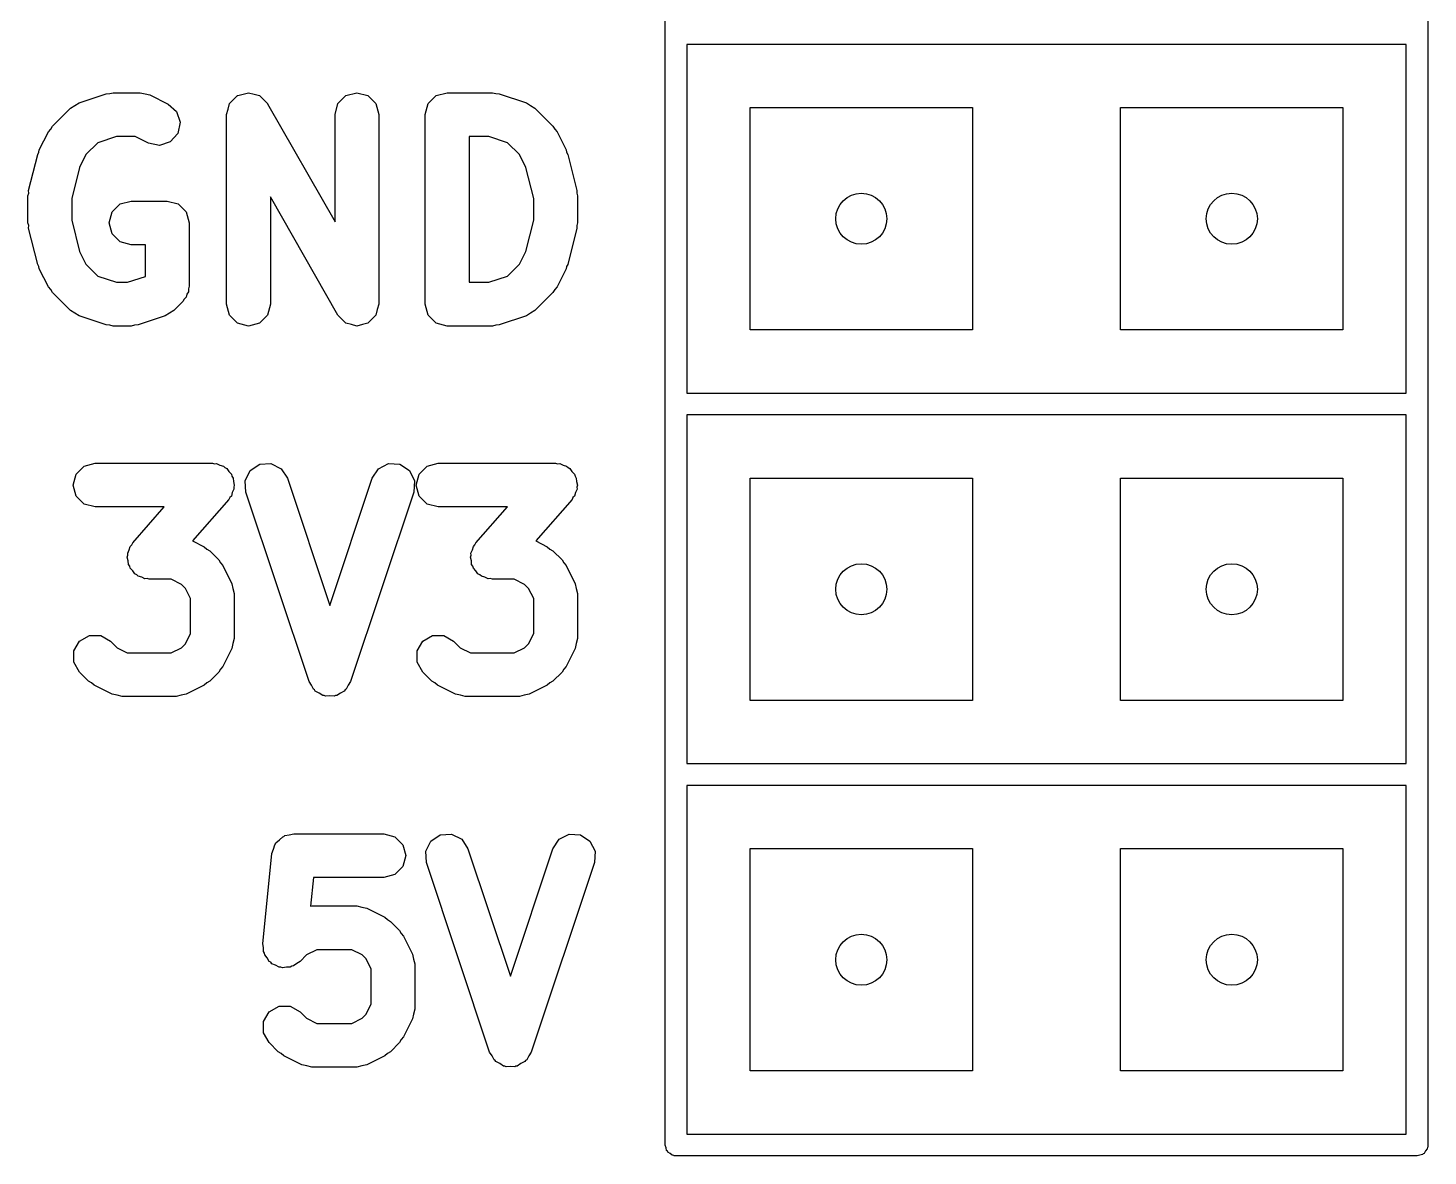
# Model space of a CAD drawing. Extents: x 0.19 to 3.5, y 0.12 to 1.87.
# Drawn here: x 3.1201 to 3.498, y 0.867 to 1.1715 of the extents above; entities that cross this region are included whole.
import ezdxf

# ---------------------------------------------------------------- set-up
doc = ezdxf.new("R2010")
doc.units = 0
doc.header["$MEASUREMENT"] = 0
doc.layers.add('BLACK', color=7, linetype='CONTINUOUS')

msp = doc.modelspace()

# ---------------------------------------------------------------- linework, layer by layer
at = {"layer": 'BLACK', "linetype": 'CONTINUOUS'}
for p, q in [((3.29205, 1.17), (3.29205, 1.27)), ((3.49795, 1.27), (3.49795, 1.17)), ((3.29205, 1.07), (3.29205, 1.17)), ((3.49795, 1.17), (3.49795, 1.07)), ((3.29795, 1.16705), (3.29795, 1.07295)), ((3.49205, 1.16705), (3.29795, 1.16705)), ((3.49205, 1.07295), (3.49205, 1.16705)), ((3.13388, 1.15128), (3.14119, 1.15372)), ((3.14119, 1.15372), (3.14214, 1.15378)), ((3.14214, 1.15378), (3.14306, 1.15402)), ((3.14306, 1.15402), (3.15037, 1.15402)), ((3.15037, 1.15402), (3.15168, 1.15367)), ((3.15168, 1.15367), (3.15301, 1.1534)), ((3.15301, 1.1534), (3.15789, 1.15096)), ((3.17559, 1.15216), (3.17666, 1.15323)), ((3.17666, 1.15323), (3.17668, 1.15324)), ((3.17668, 1.15324), (3.17669, 1.15325)), ((3.17669, 1.15325), (3.17815, 1.15363)), ((3.17815, 1.15363), (3.17962, 1.15402)), ((3.17962, 1.15402), (3.17963, 1.15402)), ((3.17963, 1.15402), (3.17964, 1.15402)), ((3.17964, 1.15402), (3.18111, 1.15362)), ((3.18111, 1.15362), (3.18257, 1.15323)), ((3.18257, 1.15323), (3.18258, 1.15322)), ((3.18258, 1.15322), (3.18259, 1.15322)), ((3.18259, 1.15322), (3.18366, 1.15214)), ((3.20375, 1.15107), (3.20591, 1.15323)), ((3.20591, 1.15323), (3.20886, 1.15402)), ((3.20886, 1.15402), (3.21182, 1.15323)), ((3.21182, 1.15323), (3.21398, 1.15107)), ((3.22812, 1.15107), (3.23028, 1.15323)), ((3.23028, 1.15323), (3.23323, 1.15402)), ((3.23323, 1.15402), (3.24542, 1.15402)), ((3.24542, 1.15402), (3.24634, 1.15378)), ((3.24634, 1.15378), (3.24729, 1.15372)), ((3.24729, 1.15372), (3.2546, 1.15128)), ((3.1267, 1.14498), (3.13157, 1.14986)), ((3.13157, 1.14986), (3.13275, 1.15054)), ((3.13275, 1.15054), (3.13388, 1.15128)), ((3.15789, 1.15096), (3.16017, 1.14893)), ((3.16017, 1.14893), (3.16114, 1.14603)), ((3.17371, 1.14814), (3.17411, 1.14961)), ((3.17411, 1.14961), (3.1745, 1.15107)), ((3.1745, 1.15107), (3.17451, 1.15108)), ((3.17451, 1.15109), (3.17559, 1.15216)), ((3.17451, 1.15108), (3.17451, 1.15109)), ((3.18366, 1.15214), (3.18473, 1.15107)), ((3.18473, 1.15107), (3.18473, 1.15106)), ((3.18473, 1.15106), (3.18474, 1.15105)), ((3.18474, 1.15105), (3.20296, 1.11917)), ((3.20296, 1.14812), (3.20375, 1.15107)), ((3.21398, 1.15107), (3.21477, 1.14812)), ((3.22733, 1.14812), (3.22812, 1.15107)), ((3.2546, 1.15128), (3.25573, 1.15054)), ((3.25573, 1.15054), (3.25691, 1.14986)), ((3.25691, 1.14986), (3.26178, 1.14498)), ((3.315, 1.09), (3.315, 1.15)), ((3.315, 1.15), (3.375, 1.15)), ((3.375, 1.15), (3.375, 1.09)), ((3.415, 1.09), (3.415, 1.15)), ((3.415, 1.15), (3.475, 1.15)), ((3.475, 1.15), (3.475, 1.09)), ((3.12622, 1.14416), (3.1267, 1.14498)), ((3.16114, 1.14603), (3.16053, 1.14304)), ((3.17371, 1.14813), (3.17371, 1.14814)), ((3.17371, 1.14812), (3.17371, 1.14813)), ((3.17371, 1.09694), (3.17371, 1.14812)), ((3.20296, 1.11917), (3.20296, 1.14812)), ((3.21477, 1.14812), (3.21477, 1.09694)), ((3.22733, 1.09694), (3.22733, 1.14812)), ((3.26178, 1.14498), (3.26226, 1.14416)), ((3.12315, 1.13857), (3.12559, 1.14345)), ((3.12559, 1.14345), (3.12622, 1.14416)), ((3.14402, 1.14221), (3.13894, 1.14052)), ((3.14898, 1.14221), (3.14402, 1.14221)), ((3.1526, 1.1404), (3.14898, 1.14221)), ((3.16053, 1.14304), (3.1585, 1.14075)), ((3.24446, 1.14221), (3.23914, 1.14221)), ((3.23914, 1.14221), (3.23914, 1.10284)), ((3.24954, 1.14052), (3.24446, 1.14221)), ((3.26226, 1.14416), (3.26289, 1.14345)), ((3.26289, 1.14345), (3.26533, 1.13857)), ((3.12027, 1.12762), (3.12271, 1.13736)), ((3.12271, 1.13736), (3.12302, 1.13793)), ((3.12302, 1.13793), (3.12315, 1.13857)), ((3.13894, 1.14052), (3.13573, 1.13731)), ((3.1556, 1.13979), (3.1526, 1.1404)), ((3.1585, 1.14075), (3.1556, 1.13979)), ((3.25275, 1.13731), (3.24954, 1.14052)), ((3.26533, 1.13857), (3.26546, 1.13793)), ((3.26546, 1.13793), (3.26577, 1.13736)), ((3.26577, 1.13736), (3.26821, 1.12762)), ((3.13401, 1.13387), (3.1319, 1.12546)), ((3.13573, 1.13731), (3.13401, 1.13387)), ((3.25447, 1.13387), (3.25275, 1.13731)), ((3.25658, 1.12546), (3.25447, 1.13387)), ((3.12009, 1.12618), (3.12028, 1.12689)), ((3.12009, 1.11887), (3.12009, 1.12618)), ((3.12028, 1.12689), (3.12027, 1.12762)), ((3.26821, 1.12762), (3.2682, 1.12689)), ((3.2682, 1.12689), (3.26839, 1.12618)), ((3.26839, 1.12618), (3.26839, 1.11887)), ((3.1319, 1.12546), (3.1319, 1.1196)), ((3.14282, 1.12182), (3.14498, 1.12399)), ((3.14498, 1.12399), (3.14793, 1.12478)), ((3.14793, 1.12478), (3.15768, 1.12478)), ((3.15768, 1.12478), (3.16063, 1.12399)), ((3.16063, 1.12399), (3.1628, 1.12182)), ((3.20374, 1.09401), (3.18552, 1.12588)), ((3.18552, 1.12588), (3.18552, 1.09694)), ((3.25658, 1.1196), (3.25658, 1.12546)), ((3.12028, 1.11817), (3.12009, 1.11887)), ((3.1319, 1.1196), (3.13401, 1.11118)), ((3.14203, 1.11887), (3.14282, 1.12182)), ((3.14282, 1.11592), (3.14203, 1.11887)), ((3.1628, 1.12182), (3.16359, 1.11887)), ((3.16359, 1.11887), (3.16359, 1.10181)), ((3.25447, 1.11118), (3.25658, 1.1196)), ((3.26839, 1.11887), (3.2682, 1.11817)), ((3.12027, 1.11744), (3.12028, 1.11817)), ((3.12271, 1.10769), (3.12027, 1.11744)), ((3.14498, 1.11376), (3.14282, 1.11592)), ((3.26821, 1.11744), (3.26577, 1.10769)), ((3.2682, 1.11817), (3.26821, 1.11744)), ((3.13401, 1.11118), (3.13573, 1.10775)), ((3.14793, 1.11297), (3.14498, 1.11376)), ((3.15178, 1.11297), (3.14793, 1.11297)), ((3.15178, 1.10444), (3.15178, 1.11297)), ((3.25275, 1.10775), (3.25447, 1.11118)), ((3.12302, 1.10712), (3.12271, 1.10769)), ((3.13573, 1.10775), (3.13894, 1.10454)), ((3.24954, 1.10454), (3.25275, 1.10775)), ((3.26577, 1.10769), (3.26546, 1.10712)), ((3.12315, 1.10648), (3.12302, 1.10712)), ((3.12559, 1.10161), (3.12315, 1.10648)), ((3.13894, 1.10454), (3.14402, 1.10284)), ((3.14697, 1.10284), (3.15178, 1.10444)), ((3.24446, 1.10284), (3.24954, 1.10454)), ((3.26533, 1.10648), (3.26289, 1.10161)), ((3.26546, 1.10712), (3.26533, 1.10648)), ((3.12622, 1.1009), (3.12559, 1.10161)), ((3.1267, 1.10007), (3.12622, 1.1009)), ((3.13157, 1.0952), (3.1267, 1.10007)), ((3.14402, 1.10284), (3.14697, 1.10284)), ((3.163, 1.09961), (3.1628, 1.09886)), ((3.16339, 1.10028), (3.163, 1.09961)), ((3.16359, 1.10181), (3.16339, 1.10106)), ((3.16339, 1.10106), (3.16339, 1.10028)), ((3.23914, 1.10284), (3.24446, 1.10284)), ((3.26178, 1.10007), (3.25691, 1.0952)), ((3.26226, 1.1009), (3.26178, 1.10007)), ((3.26289, 1.10161), (3.26226, 1.1009)), ((3.16186, 1.09764), (3.15942, 1.0952)), ((3.16225, 1.09831), (3.16186, 1.09764)), ((3.1628, 1.09886), (3.16225, 1.09831)), ((3.1745, 1.09398), (3.17371, 1.09694)), ((3.18552, 1.09694), (3.18473, 1.09398)), ((3.21477, 1.09691), (3.21437, 1.09546)), ((3.21477, 1.09694), (3.21476, 1.09692)), ((3.21476, 1.09692), (3.21477, 1.09691)), ((3.22812, 1.09398), (3.22733, 1.09694)), ((3.13275, 1.09452), (3.13157, 1.0952)), ((3.13388, 1.09377), (3.13275, 1.09452)), ((3.14119, 1.09133), (3.13388, 1.09377)), ((3.15711, 1.09377), (3.1498, 1.09133)), ((3.15824, 1.09452), (3.15711, 1.09377)), ((3.15942, 1.0952), (3.15824, 1.09452)), ((3.17666, 1.09182), (3.1745, 1.09398)), ((3.18473, 1.09398), (3.18257, 1.09182)), ((3.20374, 1.094), (3.20374, 1.09401)), ((3.20375, 1.09398), (3.20374, 1.094)), ((3.20482, 1.09291), (3.20375, 1.09398)), ((3.20589, 1.09184), (3.20482, 1.09291)), ((3.21289, 1.0929), (3.21182, 1.09182)), ((3.21396, 1.09396), (3.21289, 1.0929)), ((3.21397, 1.09397), (3.21396, 1.09396)), ((3.21398, 1.09398), (3.21397, 1.09397)), ((3.21437, 1.09546), (3.21398, 1.09398)), ((3.23028, 1.09182), (3.22812, 1.09398)), ((3.2546, 1.09377), (3.24729, 1.09133)), ((3.25573, 1.09452), (3.2546, 1.09377)), ((3.25691, 1.0952), (3.25573, 1.09452)), ((3.14214, 1.09128), (3.14119, 1.09133)), ((3.14306, 1.09103), (3.14214, 1.09128)), ((3.14793, 1.09103), (3.14306, 1.09103)), ((3.14885, 1.09128), (3.14793, 1.09103)), ((3.1498, 1.09133), (3.14885, 1.09128)), ((3.17962, 1.09103), (3.17666, 1.09182)), ((3.18257, 1.09182), (3.17962, 1.09103)), ((3.2059, 1.09183), (3.20589, 1.09184)), ((3.20591, 1.09182), (3.2059, 1.09183)), ((3.20738, 1.09143), (3.20591, 1.09182)), ((3.20884, 1.09103), (3.20738, 1.09143)), ((3.20885, 1.09103), (3.20884, 1.09103)), ((3.20886, 1.09103), (3.20885, 1.09103)), ((3.21033, 1.09142), (3.20886, 1.09103)), ((3.21179, 1.09181), (3.21033, 1.09142)), ((3.2118, 1.09182), (3.21179, 1.09181)), ((3.21182, 1.09182), (3.2118, 1.09182)), ((3.23323, 1.09103), (3.23028, 1.09182)), ((3.24542, 1.09103), (3.23323, 1.09103)), ((3.24634, 1.09128), (3.24542, 1.09103)), ((3.24729, 1.09133), (3.24634, 1.09128)), ((3.375, 1.09), (3.315, 1.09)), ((3.475, 1.09), (3.415, 1.09)), ((3.29205, 0.97), (3.29205, 1.07)), ((3.29795, 1.07295), (3.49205, 1.07295)), ((3.49795, 1.07), (3.49795, 0.97)), ((3.29795, 1.06705), (3.29795, 0.97295)), ((3.49205, 1.06705), (3.29795, 1.06705)), ((3.49205, 0.97295), (3.49205, 1.06705)), ((3.13228, 1.04812), (3.13307, 1.05107)), ((3.13307, 1.05107), (3.13523, 1.05323)), ((3.13523, 1.05323), (3.13818, 1.05402)), ((3.13818, 1.05402), (3.16987, 1.05402)), ((3.16987, 1.05402), (3.17043, 1.05387)), ((3.17043, 1.05387), (3.17101, 1.05391)), ((3.17101, 1.05391), (3.17188, 1.05348)), ((3.17188, 1.05348), (3.17282, 1.05323)), ((3.17282, 1.05323), (3.17323, 1.05282)), ((3.17323, 1.05282), (3.17376, 1.05256)), ((3.17376, 1.05256), (3.1743, 1.05176)), ((3.1743, 1.05176), (3.17498, 1.05107)), ((3.17498, 1.05107), (3.17513, 1.05051)), ((3.17513, 1.05051), (3.17546, 1.05002)), ((3.1787, 1.0493), (3.18007, 1.05204)), ((3.18007, 1.05204), (3.18262, 1.05372)), ((3.18262, 1.05372), (3.18567, 1.0539)), ((3.18567, 1.0539), (3.18841, 1.05254)), ((3.18841, 1.05254), (3.19009, 1.04999)), ((3.21301, 1.04999), (3.21469, 1.05254)), ((3.21469, 1.05254), (3.21743, 1.0539)), ((3.21743, 1.0539), (3.22048, 1.05372)), ((3.22048, 1.05372), (3.22303, 1.05204)), ((3.22303, 1.05204), (3.2244, 1.0493)), ((3.22489, 1.04812), (3.22568, 1.05107)), ((3.22568, 1.05107), (3.22784, 1.05323)), ((3.22784, 1.05323), (3.2308, 1.05402)), ((3.2308, 1.05402), (3.26248, 1.05402)), ((3.26248, 1.05402), (3.26304, 1.05387)), ((3.26304, 1.05387), (3.26363, 1.05391)), ((3.26363, 1.05391), (3.2645, 1.05348)), ((3.2645, 1.05348), (3.26543, 1.05323)), ((3.26543, 1.05323), (3.26585, 1.05282)), ((3.26585, 1.05282), (3.26637, 1.05256)), ((3.26637, 1.05256), (3.26691, 1.05176)), ((3.26691, 1.05176), (3.2676, 1.05107)), ((3.2676, 1.05107), (3.26775, 1.05051)), ((3.26775, 1.05051), (3.26807, 1.05002)), ((3.13307, 1.04517), (3.13228, 1.04812)), ((3.17566, 1.04697), (3.17523, 1.0461)), ((3.17546, 1.05002), (3.17552, 1.04905)), ((3.17552, 1.04905), (3.17577, 1.04812)), ((3.17577, 1.04812), (3.17562, 1.04755)), ((3.17562, 1.04755), (3.17566, 1.04697)), ((3.17889, 1.04625), (3.1787, 1.0493)), ((3.19009, 1.04999), (3.20155, 1.01561)), ((3.20155, 1.01561), (3.21301, 1.04999)), ((3.2244, 1.0493), (3.22421, 1.04625)), ((3.22568, 1.04517), (3.22489, 1.04812)), ((3.26827, 1.04697), (3.26785, 1.0461)), ((3.26807, 1.05002), (3.26814, 1.04905)), ((3.26814, 1.04905), (3.26839, 1.04812)), ((3.26839, 1.04812), (3.26824, 1.04755)), ((3.26824, 1.04755), (3.26827, 1.04697)), ((3.315, 0.99), (3.315, 1.05)), ((3.315, 1.05), (3.375, 1.05)), ((3.375, 1.05), (3.375, 0.99)), ((3.415, 0.99), (3.415, 1.05)), ((3.415, 1.05), (3.475, 1.05)), ((3.475, 1.05), (3.475, 0.99)), ((3.13523, 1.043), (3.13307, 1.04517)), ((3.13818, 1.04221), (3.13523, 1.043)), ((3.17431, 1.04423), (3.16451, 1.03303)), ((3.17457, 1.04475), (3.17431, 1.04423)), ((3.17498, 1.04517), (3.17457, 1.04475)), ((3.17523, 1.0461), (3.17498, 1.04517)), ((3.19595, 0.99507), (3.17889, 1.04625)), ((3.22421, 1.04625), (3.20715, 0.99507)), ((3.22784, 1.043), (3.22568, 1.04517)), ((3.2308, 1.04221), (3.22784, 1.043)), ((3.26693, 1.04423), (3.25712, 1.03303)), ((3.26718, 1.04475), (3.26693, 1.04423)), ((3.2676, 1.04517), (3.26718, 1.04475)), ((3.26785, 1.0461), (3.2676, 1.04517)), ((3.15685, 1.04221), (3.13818, 1.04221)), ((3.14836, 1.03251), (3.15685, 1.04221)), ((3.24947, 1.04221), (3.2308, 1.04221)), ((3.24098, 1.03251), (3.24947, 1.04221)), ((3.14744, 1.03064), (3.14769, 1.03157)), ((3.14769, 1.03157), (3.14811, 1.03199)), ((3.14811, 1.03199), (3.14836, 1.03251)), ((3.16451, 1.03303), (3.16763, 1.03147)), ((3.24006, 1.03064), (3.24031, 1.03157)), ((3.24031, 1.03157), (3.24072, 1.03199)), ((3.24072, 1.03199), (3.24098, 1.03251)), ((3.25712, 1.03303), (3.26025, 1.03147)), ((3.1469, 1.02862), (3.14705, 1.02918)), ((3.14715, 1.02768), (3.1469, 1.02862)), ((3.14701, 1.02977), (3.14744, 1.03064)), ((3.14705, 1.02918), (3.14701, 1.02977)), ((3.16763, 1.03147), (3.16835, 1.03083)), ((3.16835, 1.03083), (3.16917, 1.03036)), ((3.16917, 1.03036), (3.17161, 1.02792)), ((3.17161, 1.02792), (3.17208, 1.0271)), ((3.23951, 1.02862), (3.23967, 1.02918)), ((3.23977, 1.02768), (3.23951, 1.02862)), ((3.23963, 1.02977), (3.24006, 1.03064)), ((3.23967, 1.02918), (3.23963, 1.02977)), ((3.26025, 1.03147), (3.26096, 1.03083)), ((3.26096, 1.03083), (3.26178, 1.03036)), ((3.26178, 1.03036), (3.26422, 1.02792)), ((3.26422, 1.02792), (3.26469, 1.0271)), ((3.14722, 1.02672), (3.14715, 1.02768)), ((3.14754, 1.02623), (3.14722, 1.02672)), ((3.14769, 1.02567), (3.14754, 1.02623)), ((3.14838, 1.02498), (3.14769, 1.02567)), ((3.14892, 1.02418), (3.14838, 1.02498)), ((3.14944, 1.02392), (3.14892, 1.02418)), ((3.17208, 1.0271), (3.17271, 1.02639)), ((3.17271, 1.02639), (3.17515, 1.02151)), ((3.23983, 1.02672), (3.23977, 1.02768)), ((3.24016, 1.02623), (3.23983, 1.02672)), ((3.24031, 1.02567), (3.24016, 1.02623)), ((3.24099, 1.02498), (3.24031, 1.02567)), ((3.24153, 1.02418), (3.24099, 1.02498)), ((3.24206, 1.02392), (3.24153, 1.02418)), ((3.26469, 1.0271), (3.26533, 1.02639)), ((3.26533, 1.02639), (3.26776, 1.02151)), ((3.14985, 1.02351), (3.14944, 1.02392)), ((3.15079, 1.02326), (3.14985, 1.02351)), ((3.15166, 1.02283), (3.15079, 1.02326)), ((3.15224, 1.02287), (3.15166, 1.02283)), ((3.15281, 1.02271), (3.15224, 1.02287)), ((3.15872, 1.02271), (3.15281, 1.02271)), ((3.16149, 1.02133), (3.15872, 1.02271)), ((3.16258, 1.02025), (3.16149, 1.02133)), ((3.16396, 1.01748), (3.16258, 1.02025)), ((3.17515, 1.02151), (3.17542, 1.02018)), ((3.24247, 1.02351), (3.24206, 1.02392)), ((3.2434, 1.02326), (3.24247, 1.02351)), ((3.24427, 1.02283), (3.2434, 1.02326)), ((3.24486, 1.02287), (3.24427, 1.02283)), ((3.24542, 1.02271), (3.24486, 1.02287)), ((3.25134, 1.02271), (3.24542, 1.02271)), ((3.25411, 1.02133), (3.25134, 1.02271)), ((3.25519, 1.02025), (3.25411, 1.02133)), ((3.25658, 1.01748), (3.25519, 1.02025)), ((3.26776, 1.02151), (3.26803, 1.02018)), ((3.16396, 1.00808), (3.16396, 1.01748)), ((3.17542, 1.02018), (3.17577, 1.01887)), ((3.17577, 1.01887), (3.17577, 1.00669)), ((3.25658, 1.00808), (3.25658, 1.01748)), ((3.26803, 1.02018), (3.26839, 1.01887)), ((3.26839, 1.01887), (3.26839, 1.00669)), ((3.13248, 1.00334), (3.13401, 1.00599)), ((3.13401, 1.00599), (3.13666, 1.00752)), ((3.13666, 1.00752), (3.13971, 1.00752)), ((3.13971, 1.00752), (3.14236, 1.00599)), ((3.14236, 1.00599), (3.14412, 1.00423)), ((3.16149, 1.00423), (3.16258, 1.00531)), ((3.16258, 1.00531), (3.16396, 1.00808)), ((3.17542, 1.00537), (3.17515, 1.00404)), ((3.17577, 1.00669), (3.17542, 1.00537)), ((3.22509, 1.00334), (3.22662, 1.00599)), ((3.22662, 1.00599), (3.22927, 1.00752)), ((3.22927, 1.00752), (3.23233, 1.00752)), ((3.23233, 1.00752), (3.23497, 1.00599)), ((3.23497, 1.00599), (3.23673, 1.00423)), ((3.25411, 1.00423), (3.25519, 1.00531)), ((3.25519, 1.00531), (3.25658, 1.00808)), ((3.26803, 1.00537), (3.26776, 1.00404)), ((3.26839, 1.00669), (3.26803, 1.00537)), ((3.13248, 1.00028), (3.13248, 1.00334)), ((3.14412, 1.00423), (3.14689, 1.00284)), ((3.14689, 1.00284), (3.15872, 1.00284)), ((3.15872, 1.00284), (3.16149, 1.00423)), ((3.17515, 1.00404), (3.17271, 0.99917)), ((3.22509, 1.00028), (3.22509, 1.00334)), ((3.23673, 1.00423), (3.2395, 1.00284)), ((3.2395, 1.00284), (3.25134, 1.00284)), ((3.25134, 1.00284), (3.25411, 1.00423)), ((3.26776, 1.00404), (3.26533, 0.99917)), ((3.13401, 0.99764), (3.13248, 1.00028)), ((3.13645, 0.9952), (3.13401, 0.99764)), ((3.17161, 0.99764), (3.16917, 0.9952)), ((3.17208, 0.99846), (3.17161, 0.99764)), ((3.17271, 0.99917), (3.17208, 0.99846)), ((3.22662, 0.99764), (3.22509, 1.00028)), ((3.22906, 0.9952), (3.22662, 0.99764)), ((3.26422, 0.99764), (3.26178, 0.9952)), ((3.26469, 0.99846), (3.26422, 0.99764)), ((3.26533, 0.99917), (3.26469, 0.99846)), ((3.13727, 0.99472), (3.13645, 0.9952)), ((3.13798, 0.99409), (3.13727, 0.99472)), ((3.14285, 0.99165), (3.13798, 0.99409)), ((3.16763, 0.99409), (3.16276, 0.99165)), ((3.16835, 0.99472), (3.16763, 0.99409)), ((3.16917, 0.9952), (3.16835, 0.99472)), ((3.1966, 0.99408), (3.19595, 0.99507)), ((3.19713, 0.99302), (3.1966, 0.99408)), ((3.2065, 0.99408), (3.20597, 0.99302)), ((3.20715, 0.99507), (3.2065, 0.99408)), ((3.22988, 0.99472), (3.22906, 0.9952)), ((3.23059, 0.99409), (3.22988, 0.99472)), ((3.23547, 0.99165), (3.23059, 0.99409)), ((3.26025, 0.99409), (3.25537, 0.99165)), ((3.26096, 0.99472), (3.26025, 0.99409)), ((3.26178, 0.9952), (3.26096, 0.99472)), ((3.14418, 0.99138), (3.14285, 0.99165)), ((3.1455, 0.99103), (3.14418, 0.99138)), ((3.16012, 0.99103), (3.1455, 0.99103)), ((3.16143, 0.99138), (3.16012, 0.99103)), ((3.16276, 0.99165), (3.16143, 0.99138)), ((3.19743, 0.99282), (3.19713, 0.99302)), ((3.19763, 0.99252), (3.19743, 0.99282)), ((3.19869, 0.99199), (3.19763, 0.99252)), ((3.19968, 0.99133), (3.19869, 0.99199)), ((3.20004, 0.99131), (3.19968, 0.99133)), ((3.20037, 0.99115), (3.20004, 0.99131)), ((3.20155, 0.99122), (3.20037, 0.99115)), ((3.20273, 0.99115), (3.20155, 0.99122)), ((3.20306, 0.99131), (3.20273, 0.99115)), ((3.20342, 0.99133), (3.20306, 0.99131)), ((3.20441, 0.99199), (3.20342, 0.99133)), ((3.20547, 0.99252), (3.20441, 0.99199)), ((3.20567, 0.99282), (3.20547, 0.99252)), ((3.20597, 0.99302), (3.20567, 0.99282)), ((3.2368, 0.99138), (3.23547, 0.99165)), ((3.23811, 0.99103), (3.2368, 0.99138)), ((3.25273, 0.99103), (3.23811, 0.99103)), ((3.25404, 0.99138), (3.25273, 0.99103)), ((3.25537, 0.99165), (3.25404, 0.99138)), ((3.375, 0.99), (3.315, 0.99)), ((3.475, 0.99), (3.415, 0.99)), ((3.29795, 0.97295), (3.49205, 0.97295)), ((3.29205, 0.87), (3.29205, 0.97)), ((3.49795, 0.97), (3.49795, 0.87)), ((3.29795, 0.96705), (3.29795, 0.87295)), ((3.49205, 0.96705), (3.29795, 0.96705)), ((3.49205, 0.87295), (3.49205, 0.96705)), ((3.18701, 0.95156), (3.18797, 0.95235)), ((3.18797, 0.95235), (3.18885, 0.95323)), ((3.18885, 0.95323), (3.18914, 0.95331)), ((3.18914, 0.95331), (3.18937, 0.9535)), ((3.18937, 0.9535), (3.1906, 0.9537)), ((3.1906, 0.9537), (3.1918, 0.95402)), ((3.1918, 0.95402), (3.21617, 0.95402)), ((3.21617, 0.95402), (3.21913, 0.95323)), ((3.21913, 0.95323), (3.22129, 0.95107)), ((3.22882, 0.95204), (3.23137, 0.95372)), ((3.23137, 0.95372), (3.23442, 0.9539)), ((3.23442, 0.9539), (3.23715, 0.95254)), ((3.23715, 0.95254), (3.23884, 0.94999)), ((3.26175, 0.94999), (3.26344, 0.95254)), ((3.26344, 0.95254), (3.26617, 0.9539)), ((3.26617, 0.9539), (3.26922, 0.95372)), ((3.26922, 0.95372), (3.27177, 0.95204)), ((3.18349, 0.92433), (3.18593, 0.94871)), ((3.18593, 0.94871), (3.18637, 0.94987)), ((3.18637, 0.94987), (3.18669, 0.95107)), ((3.18669, 0.95107), (3.1869, 0.95128)), ((3.1869, 0.95128), (3.18701, 0.95156)), ((3.22129, 0.95107), (3.22208, 0.94812)), ((3.22745, 0.9493), (3.22882, 0.95204)), ((3.22763, 0.94625), (3.22745, 0.9493)), ((3.23884, 0.94999), (3.25029, 0.91561)), ((3.25029, 0.91561), (3.26175, 0.94999)), ((3.27177, 0.95204), (3.27314, 0.9493)), ((3.27314, 0.9493), (3.27296, 0.94625)), ((3.315, 0.89), (3.315, 0.95)), ((3.315, 0.95), (3.375, 0.95)), ((3.375, 0.95), (3.375, 0.89)), ((3.415, 0.89), (3.415, 0.95)), ((3.415, 0.95), (3.475, 0.95)), ((3.475, 0.95), (3.475, 0.89)), ((3.22129, 0.94517), (3.21913, 0.943)), ((3.22208, 0.94812), (3.22129, 0.94517)), ((3.24469, 0.89507), (3.22763, 0.94625)), ((3.27296, 0.94625), (3.2559, 0.89507)), ((3.19715, 0.94221), (3.19637, 0.93444)), ((3.21617, 0.94221), (3.19715, 0.94221)), ((3.21913, 0.943), (3.21617, 0.94221)), ((3.19637, 0.93444), (3.19668, 0.93453)), ((3.19668, 0.93453), (3.20886, 0.93453)), ((3.20886, 0.93453), (3.21017, 0.93417)), ((3.21017, 0.93417), (3.2115, 0.9339)), ((3.2115, 0.9339), (3.21638, 0.93147)), ((3.21638, 0.93147), (3.21709, 0.93083)), ((3.21709, 0.93083), (3.21791, 0.93036)), ((3.21791, 0.93036), (3.22035, 0.92792)), ((3.22035, 0.92792), (3.22083, 0.9271)), ((3.22083, 0.9271), (3.22146, 0.92639)), ((3.22146, 0.92639), (3.22389, 0.92151)), ((3.18366, 0.92328), (3.18349, 0.92433)), ((3.18366, 0.92222), (3.18366, 0.92328)), ((3.1839, 0.9218), (3.18366, 0.92222)), ((3.19807, 0.92271), (3.1953, 0.92133)), ((3.20747, 0.92271), (3.19807, 0.92271)), ((3.21024, 0.92133), (3.20747, 0.92271)), ((3.18398, 0.92132), (3.1839, 0.9218)), ((3.18466, 0.92049), (3.18398, 0.92132)), ((3.18519, 0.91957), (3.18466, 0.92049)), ((3.18561, 0.91933), (3.18519, 0.91957)), ((3.18592, 0.91895), (3.18561, 0.91933)), ((3.18691, 0.91857), (3.18592, 0.91895)), ((3.18784, 0.91804), (3.18691, 0.91857)), ((3.19131, 0.91828), (3.19089, 0.91804)), ((3.19179, 0.91836), (3.19131, 0.91828)), ((3.19262, 0.91904), (3.19179, 0.91836)), ((3.19354, 0.91957), (3.19262, 0.91904)), ((3.1953, 0.92133), (3.19354, 0.91957)), ((3.21132, 0.92025), (3.21024, 0.92133)), ((3.21271, 0.91748), (3.21132, 0.92025)), ((3.22389, 0.92151), (3.22417, 0.92018)), ((3.22417, 0.92018), (3.22452, 0.91887)), ((3.22452, 0.91887), (3.22452, 0.90669)), ((3.18832, 0.91804), (3.18784, 0.91804)), ((3.18878, 0.91787), (3.18832, 0.91804)), ((3.18983, 0.91804), (3.18878, 0.91787)), ((3.19089, 0.91804), (3.18983, 0.91804)), ((3.21271, 0.90808), (3.21271, 0.91748)), ((3.18519, 0.90599), (3.18784, 0.90752)), ((3.18784, 0.90752), (3.19089, 0.90752)), ((3.19089, 0.90752), (3.19354, 0.90599)), ((3.21132, 0.90531), (3.21271, 0.90808)), ((3.18366, 0.90334), (3.18519, 0.90599)), ((3.18366, 0.90028), (3.18366, 0.90334)), ((3.19354, 0.90599), (3.1953, 0.90423)), ((3.1953, 0.90423), (3.19807, 0.90284)), ((3.20747, 0.90284), (3.21024, 0.90423)), ((3.21024, 0.90423), (3.21132, 0.90531)), ((3.22389, 0.90404), (3.22146, 0.89917)), ((3.22417, 0.90537), (3.22389, 0.90404)), ((3.22452, 0.90669), (3.22417, 0.90537)), ((3.18519, 0.89764), (3.18366, 0.90028)), ((3.19807, 0.90284), (3.20747, 0.90284)), ((3.18763, 0.8952), (3.18519, 0.89764)), ((3.22035, 0.89764), (3.21791, 0.8952)), ((3.22083, 0.89846), (3.22035, 0.89764)), ((3.22146, 0.89917), (3.22083, 0.89846)), ((3.18845, 0.89472), (3.18763, 0.8952)), ((3.18916, 0.89409), (3.18845, 0.89472)), ((3.19404, 0.89165), (3.18916, 0.89409)), ((3.21638, 0.89409), (3.2115, 0.89165)), ((3.21709, 0.89472), (3.21638, 0.89409)), ((3.21791, 0.8952), (3.21709, 0.89472)), ((3.24535, 0.89408), (3.24469, 0.89507)), ((3.24588, 0.89302), (3.24535, 0.89408)), ((3.24618, 0.89282), (3.24588, 0.89302)), ((3.24638, 0.89252), (3.24618, 0.89282)), ((3.24744, 0.89199), (3.24638, 0.89252)), ((3.24843, 0.89133), (3.24744, 0.89199)), ((3.25315, 0.89199), (3.25216, 0.89133)), ((3.25421, 0.89252), (3.25315, 0.89199)), ((3.25441, 0.89282), (3.25421, 0.89252)), ((3.25471, 0.89302), (3.25441, 0.89282)), ((3.25524, 0.89408), (3.25471, 0.89302)), ((3.2559, 0.89507), (3.25524, 0.89408)), ((3.19537, 0.89138), (3.19404, 0.89165)), ((3.19668, 0.89103), (3.19537, 0.89138)), ((3.20886, 0.89103), (3.19668, 0.89103)), ((3.21017, 0.89138), (3.20886, 0.89103)), ((3.2115, 0.89165), (3.21017, 0.89138)), ((3.24879, 0.89131), (3.24843, 0.89133)), ((3.24911, 0.89115), (3.24879, 0.89131)), ((3.25029, 0.89122), (3.24911, 0.89115)), ((3.25148, 0.89115), (3.25029, 0.89122)), ((3.2518, 0.89131), (3.25148, 0.89115)), ((3.25216, 0.89133), (3.2518, 0.89131)), ((3.375, 0.89), (3.315, 0.89)), ((3.475, 0.89), (3.415, 0.89)), ((3.29795, 0.87295), (3.49205, 0.87295)), ((3.29231, 0.86928), (3.29205, 0.87)), ((3.29244, 0.86852), (3.29231, 0.86928)), ((3.49784, 0.86937), (3.49777, 0.86899)), ((3.49791, 0.86949), (3.49784, 0.86937)), ((3.49795, 0.87), (3.49789, 0.86962)), ((3.49789, 0.86962), (3.49791, 0.86949)), ((3.29265, 0.86835), (3.29244, 0.86852)), ((3.29274, 0.8681), (3.29265, 0.86835)), ((3.2934, 0.86772), (3.29274, 0.8681)), ((3.29399, 0.86723), (3.2934, 0.86772)), ((3.29437, 0.86716), (3.29399, 0.86723)), ((3.29449, 0.86709), (3.29437, 0.86716)), ((3.29462, 0.86711), (3.29449, 0.86709)), ((3.295, 0.86705), (3.29462, 0.86711)), ((3.495, 0.86705), (3.295, 0.86705)), ((3.49572, 0.86731), (3.495, 0.86705)), ((3.49648, 0.86744), (3.49572, 0.86731)), ((3.49665, 0.86765), (3.49648, 0.86744)), ((3.4969, 0.86774), (3.49665, 0.86765)), ((3.49728, 0.8684), (3.4969, 0.86774)), ((3.49777, 0.86899), (3.49728, 0.8684))]:
    msp.add_line(p, q, dxfattribs=at)
at = {"layer": 'BLACK'}
for centre in [(3.345, 1.12), (3.445, 1.12), (3.345, 1.02), (3.445, 1.02), (3.345, 0.92), (3.445, 0.92)]:
    msp.add_circle(centre, 0.00689, dxfattribs=at)

doc.saveas('drawing.dxf')
